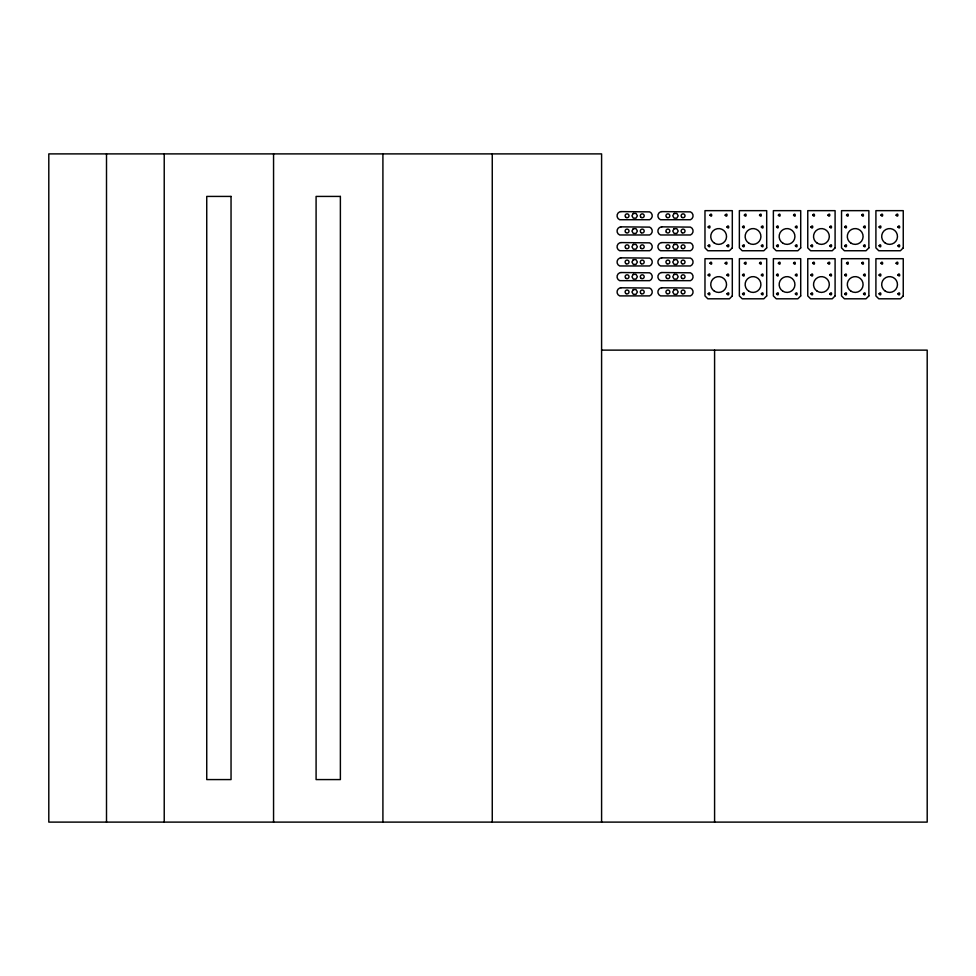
<?xml version="1.0" encoding="UTF-8"?>
<svg xmlns="http://www.w3.org/2000/svg" width="976" height="976" viewBox="0 0 976 976"><rect width="100%" height="100%" fill="white"/><g stroke="black" fill="none" stroke-linecap="round" stroke-linejoin="round"><path stroke-width="1.46" d="M601.594 350.128L927.2 350.128L927.2 822.109L48.8 822.109L48.8 153.891L601.594 153.891L601.594 822.109M714.591 350.128L714.591 822.109M492.258 153.891L492.258 822.109M382.909 153.891L382.909 822.109M273.561 153.891L273.561 822.109M164.224 153.891L164.224 822.109M106.506 153.891L106.506 822.109M709.955 263.227C712.675 266.802 711.858 259.47 709.955 263.154M709.955 215.171C712.553 218.795 712.016 211.45 709.955 215.11M726.961 275.073C729.828 278.587 728.743 271.291 726.961 275.073M726.961 227.018C729.682 230.604 728.95 223.211 726.961 227.018M744.334 263.227C746.433 266.985 747.018 259.628 744.346 263.154M744.334 215.171C746.689 218.868 746.786 211.402 744.346 215.11M761.341 275.073C763.903 278.733 763.464 271.255 761.341 275.073M761.341 227.018C763.94 230.653 763.5 223.187 761.341 227.018M778.36 263.227C780.788 266.863 780.763 259.482 778.36 263.154M778.36 215.171C780.8 218.831 780.617 211.463 778.36 215.11M795.367 275.073C797.843 278.758 797.551 271.328 795.367 275.073M795.367 227.018C797.892 230.678 797.563 223.26 795.367 227.018M812.74 263.227C815.46 266.802 814.643 259.47 812.74 263.154M812.74 215.171C815.338 218.795 814.801 211.45 812.74 215.11M829.746 275.073C832.613 278.587 831.528 271.291 829.746 275.073M829.746 227.018C832.467 230.604 831.735 223.211 829.746 227.018M846.509 263.227C848.681 266.973 849.157 259.555 846.521 263.154M846.509 215.171C848.803 218.88 849.022 211.487 846.521 215.11M863.528 275.073C866.078 278.733 865.639 271.255 863.528 275.073M863.528 227.018C866.127 230.653 865.675 223.187 863.528 227.018M880.901 263.227C883.524 266.802 882.987 259.494 880.901 263.154M880.901 215.171C883.353 218.831 883.158 211.487 880.901 215.11M897.908 275.073C900.909 278.477 899.64 271.194 897.908 275.073M897.908 227.018C900.726 230.543 899.823 223.089 897.908 227.018M708.137 226.993C710.369 230.763 710.809 223.26 708.137 226.993M708.137 275.037C710.528 278.758 710.565 271.267 708.137 275.037M725.144 215.147C727.352 218.88 727.937 211.389 725.144 215.147M725.144 263.191C727.486 266.887 727.706 259.518 725.144 263.191M742.516 226.993C745.164 230.543 744.639 223.394 742.529 226.847M742.516 275.037C744.895 278.807 744.847 271.267 742.516 275.037M759.523 215.147C761.951 218.868 761.768 211.426 759.523 215.147M759.523 263.191C762.122 266.851 761.609 259.47 759.523 263.191M776.53 226.993C779.275 230.519 778.519 223.345 776.554 226.847M776.53 275.037C779.177 278.709 778.482 271.218 776.53 275.037M793.549 215.147C796.062 218.856 795.586 211.45 793.549 215.147M793.549 263.191C795.989 266.899 795.806 259.567 793.549 263.191M810.922 226.993C813.154 230.763 813.594 223.26 810.922 226.993M810.922 275.037C813.313 278.758 813.35 271.267 810.922 275.037M827.929 215.147C830.137 218.88 830.722 211.389 827.929 215.147M827.929 263.191C830.271 266.887 830.491 259.518 827.929 263.191M844.691 226.993C847.339 230.543 846.814 223.394 844.716 226.847M844.691 275.037C847.07 278.807 847.022 271.267 844.691 275.037M861.698 215.147C864.077 218.88 863.955 211.499 861.698 215.147M861.698 263.191C864.26 266.875 863.797 259.506 861.698 263.191M879.071 226.993C881.194 230.775 881.84 223.394 879.083 226.92M879.071 275.037C881.438 278.794 881.487 271.304 879.071 275.037M896.09 215.147C898.591 218.795 898.469 211.341 896.09 215.147M896.09 263.191C898.542 266.875 898.493 259.445 896.09 263.191M708.137 245.781C710.711 249.527 710.125 242.024 708.137 245.781M708.137 293.837C710.674 297.57 710.235 290.116 708.137 293.837M726.974 245.781C729.133 249.588 729.755 242.097 726.974 245.781M726.974 293.837C729.121 297.643 729.755 290.14 726.974 293.837M742.516 245.781C744.639 249.624 745.298 242.121 742.516 245.781M742.516 293.837C744.627 297.68 745.31 290.153 742.516 293.837M761.353 245.781C763.927 249.514 763.354 242.097 761.353 245.781M761.353 293.837C763.83 297.558 763.586 290.177 761.353 293.837M776.542 245.781C778.836 249.563 779.129 242.048 776.542 245.781M776.542 293.837C778.811 297.631 779.19 290.067 776.542 293.837M795.367 245.781C797.953 249.527 797.355 242.024 795.367 245.781M795.367 293.837C797.904 297.57 797.465 290.116 795.367 293.837M810.922 245.781C813.447 249.551 812.935 242.097 810.922 245.781M810.922 293.837C813.459 297.57 813.008 290.116 810.922 293.837M829.746 245.781C831.918 249.588 832.528 242.097 829.746 245.781M829.746 293.837C831.906 297.643 832.54 290.14 829.746 293.837M844.691 245.781C846.863 249.588 847.473 242.097 844.691 245.781M844.691 293.837C846.851 297.643 847.485 290.14 844.691 293.837M863.528 245.781C866.102 249.514 865.541 242.097 863.528 245.781M863.528 293.837C866.005 297.558 865.761 290.177 863.528 293.837M879.083 245.781C881.657 249.514 881.084 242.097 879.083 245.781M879.083 293.837C881.56 297.558 881.316 290.177 879.083 293.837M897.908 245.781C900.092 249.6 900.47 242.243 897.908 245.781M897.908 293.837C900.067 297.656 900.506 290.287 897.908 293.837M633.29 213.427L631.923 215.794L633.29 218.16L636.023 218.16L637.389 215.794L636.023 213.427L633.29 213.427M633.29 228.677L631.923 231.044L633.29 233.41L636.023 233.41L637.389 231.044L636.023 228.677L633.29 228.677M633.29 244.415L631.923 246.782L633.29 249.148L636.023 249.148L637.389 246.782L636.023 244.415L633.29 244.415M633.29 259.653L631.923 262.032L633.29 264.398L636.023 264.398L637.389 262.032L636.023 259.653L633.29 259.653M633.29 274.354L631.923 276.733L633.29 279.099L636.023 279.099L637.389 276.733L636.023 274.354L633.29 274.354M674.111 213.427L672.745 215.794L674.111 218.16L676.844 218.16L678.21 215.794L676.844 213.427L674.111 213.427M633.29 289.604L631.923 291.97L633.29 294.337L636.023 294.337L637.389 291.97L636.023 289.604L633.29 289.604M674.111 228.677L672.745 231.044L674.111 233.41L676.844 233.41L678.21 231.044L676.844 228.677L674.111 228.677M674.111 244.415L672.745 246.782L674.111 249.148L676.844 249.148L678.21 246.782L676.844 244.415L674.111 244.415M674.111 259.653L672.745 262.032L674.111 264.398L676.844 264.398L678.21 262.032L676.844 259.653L674.111 259.653M674.111 274.354L672.745 276.733L674.111 279.099L676.844 279.099L678.21 276.733L676.844 274.354L674.111 274.354M674.111 289.604L672.745 291.97L674.111 294.337L676.844 294.337L678.21 291.97L676.844 289.604L674.111 289.604M732.305 247.892L729.45 250.747L707.832 250.747L704.977 247.892L704.977 210.657L732.305 210.657L732.305 247.892M766.697 247.892L763.83 250.747L742.211 250.747L739.357 247.892L739.357 210.657L766.697 210.657L766.697 247.892M732.305 295.935L729.45 298.802L707.832 298.802L704.977 295.935L704.977 258.701L732.305 258.701L732.305 295.935M800.71 247.892L797.843 250.747L776.237 250.747L773.37 247.892L773.37 210.657L800.71 210.657L800.71 247.892M766.697 295.935L763.83 298.802L742.211 298.802L739.357 295.935L739.357 258.701L766.697 258.701L766.697 295.935M835.09 247.892L832.235 250.747L810.617 250.747L807.762 247.892L807.762 210.657L835.09 210.657L835.09 247.892M800.71 295.935L797.843 298.802L776.237 298.802L773.37 295.935L773.37 258.701L800.71 258.701L800.71 295.935M868.872 247.892L866.005 250.747L844.399 250.747L841.532 247.892L841.532 210.657L868.872 210.657L868.872 247.892M835.09 295.935L832.235 298.802L810.617 298.802L807.762 295.935L807.762 258.701L835.09 258.701L835.09 295.935M903.251 247.892L900.384 250.747L878.778 250.747L875.911 247.892L875.911 210.657L903.251 210.657L903.251 247.892M868.872 295.935L866.005 298.802L844.399 298.802L841.532 295.935L841.532 258.701L868.872 258.701L868.872 295.935M903.251 295.935L900.384 298.802L878.778 298.802L875.911 295.935L875.911 258.701L903.251 258.701L903.251 295.935M620.98 211.609L619.662 211.865A4.258 4.258 0 0 0 619.662 219.722L649.65 219.722A4.258 4.258 0 0 0 649.65 211.865L620.98 211.609M661.813 211.609L660.484 211.865A4.258 4.258 0 0 0 660.484 219.722L690.471 219.722A4.258 4.258 0 0 0 690.471 211.865L661.813 211.609M620.98 226.859L619.662 227.115A4.258 4.258 0 0 0 619.662 234.972L649.65 234.972A4.258 4.258 0 0 0 649.65 227.115L620.98 226.859M661.813 226.859L660.484 227.115A4.258 4.258 0 0 0 660.484 234.972L690.471 234.972A4.258 4.258 0 0 0 690.471 227.115L661.813 226.859M620.98 242.585L619.662 242.853A4.258 4.258 0 0 0 619.662 250.71L649.65 250.71A4.258 4.258 0 0 0 649.65 242.853L620.98 242.585M661.813 242.585L660.484 242.853A4.258 4.258 0 0 0 660.484 250.71L690.471 250.71A4.258 4.258 0 0 0 690.471 242.853L661.813 242.585M620.98 257.835L619.662 258.103A4.258 4.258 0 0 0 619.662 265.96L649.65 265.96A4.258 4.258 0 0 0 649.65 258.103L620.98 257.835M661.813 257.835L660.484 258.103A4.258 4.258 0 0 0 660.484 265.96L690.471 265.96A4.258 4.258 0 0 0 690.471 258.103L661.813 257.835M620.98 272.536L619.662 272.804A4.258 4.258 0 0 0 619.662 280.661L649.65 280.661A4.258 4.258 0 0 0 649.65 272.804L620.98 272.536M661.813 272.536L660.484 272.804A4.258 4.258 0 0 0 660.484 280.661L690.471 280.661A4.258 4.258 0 0 0 690.471 272.804L661.813 272.536M620.98 287.786L619.662 288.042A4.258 4.258 0 0 0 619.662 295.899L649.65 295.899A4.258 4.258 0 0 0 649.65 288.042L620.98 287.786M661.813 287.786L660.484 288.042A4.258 4.258 0 0 0 660.484 295.899L690.471 295.899A4.258 4.258 0 0 0 690.471 288.042L661.813 287.786M231.044 196.42L206.741 196.42L206.741 779.58L231.044 779.58L231.044 196.42M340.38 196.42L316.09 196.42L316.09 779.58L340.38 779.58L340.38 196.42M666.913 217.477A1.94 1.94 0 0 0 669.829 215.794A1.94 1.94 0 0 0 666.913 214.11A1.94 1.94 0 0 0 666.913 217.477M682.102 217.477A1.94 1.94 0 0 0 685.018 215.794A1.94 1.94 0 0 0 682.102 214.11A1.94 1.94 0 0 0 682.102 217.477M714.371 243.122A7.893 7.893 0 0 0 726.534 236.851A7.893 7.893 0 0 0 715.018 229.458A7.893 7.893 0 0 0 714.371 243.122M748.763 243.122A7.893 7.893 0 0 0 760.914 236.851A7.893 7.893 0 0 0 749.397 229.458A7.893 7.893 0 0 0 748.763 243.122M748.763 291.165A7.893 7.893 0 0 0 760.914 284.894A7.893 7.893 0 0 0 749.397 277.501A7.893 7.893 0 0 0 748.763 291.165M714.371 291.165A7.893 7.893 0 0 0 726.534 284.894A7.893 7.893 0 0 0 715.018 277.501A7.893 7.893 0 0 0 714.371 291.165M782.776 291.165A7.893 7.893 0 0 0 794.928 284.894A7.893 7.893 0 0 0 783.423 277.501A7.893 7.893 0 0 0 782.776 291.165M782.776 243.122A7.893 7.893 0 0 0 794.928 236.851A7.893 7.893 0 0 0 783.423 229.458A7.893 7.893 0 0 0 782.776 243.122M817.156 291.165A7.893 7.893 0 0 0 829.307 284.894A7.893 7.893 0 0 0 817.803 277.501A7.893 7.893 0 0 0 817.156 291.165M817.156 243.122A7.893 7.893 0 0 0 829.307 236.851A7.893 7.893 0 0 0 817.803 229.458A7.893 7.893 0 0 0 817.156 243.122M885.317 243.122A7.893 7.893 0 0 0 897.469 236.851A7.893 7.893 0 0 0 885.964 229.458A7.893 7.893 0 0 0 885.317 243.122M885.317 291.165A7.893 7.893 0 0 0 897.469 284.894A7.893 7.893 0 0 0 885.964 277.501A7.893 7.893 0 0 0 885.317 291.165M850.938 243.122A7.893 7.893 0 0 0 863.089 236.851A7.893 7.893 0 0 0 851.572 229.458A7.893 7.893 0 0 0 850.938 243.122M850.938 291.165A7.893 7.893 0 0 0 863.089 284.894A7.893 7.893 0 0 0 851.572 277.501A7.893 7.893 0 0 0 850.938 291.165M666.34 232.227A1.94 1.94 0 0 0 669.682 231.788A1.94 1.94 0 0 0 667.633 229.116A1.94 1.94 0 0 0 666.34 232.227M682.102 232.727A1.94 1.94 0 0 0 685.018 231.044A1.94 1.94 0 0 0 682.102 229.36A1.94 1.94 0 0 0 682.102 232.727M682.102 263.715A1.94 1.94 0 0 0 685.018 262.032A1.94 1.94 0 0 0 682.102 260.348A1.94 1.94 0 0 0 682.102 263.715M666.913 263.715A1.94 1.94 0 0 0 669.829 262.032A1.94 1.94 0 0 0 666.913 260.348A1.94 1.94 0 0 0 666.913 263.715M682.102 248.465A1.94 1.94 0 0 0 685.018 246.782A1.94 1.94 0 0 0 682.102 245.098A1.94 1.94 0 0 0 682.102 248.465M666.913 248.465A1.94 1.94 0 0 0 669.829 246.782A1.94 1.94 0 0 0 666.913 245.098A1.94 1.94 0 0 0 666.913 248.465M682.102 293.654A1.94 1.94 0 0 0 685.018 291.97A1.94 1.94 0 0 0 682.102 290.287A1.94 1.94 0 0 0 682.102 293.654M666.913 293.654A1.94 1.94 0 0 0 669.829 291.97A1.94 1.94 0 0 0 666.913 290.287A1.94 1.94 0 0 0 666.913 293.654M682.102 278.416A1.94 1.94 0 0 0 685.018 276.733A1.94 1.94 0 0 0 682.102 275.049A1.94 1.94 0 0 0 682.102 278.416M666.913 278.416A1.94 1.94 0 0 0 669.829 276.733A1.94 1.94 0 0 0 666.913 275.049A1.94 1.94 0 0 0 666.913 278.416M626.092 248.465A1.94 1.94 0 0 0 629.008 246.782A1.94 1.94 0 0 0 626.092 245.098A1.94 1.94 0 0 0 626.092 248.465M641.281 248.465A1.94 1.94 0 0 0 644.197 246.782A1.94 1.94 0 0 0 641.281 245.098A1.94 1.94 0 0 0 641.281 248.465M626.092 278.416A1.94 1.94 0 0 0 629.008 276.733A1.94 1.94 0 0 0 626.092 275.049A1.94 1.94 0 0 0 626.092 278.416M641.281 278.416A1.94 1.94 0 0 0 644.197 276.733A1.94 1.94 0 0 0 641.281 275.049A1.94 1.94 0 0 0 641.281 278.416M625.518 232.227A1.94 1.94 0 0 0 628.861 231.788A1.94 1.94 0 0 0 626.812 229.116A1.94 1.94 0 0 0 625.518 232.227M641.281 293.654A1.94 1.94 0 0 0 644.197 291.97A1.94 1.94 0 0 0 641.281 290.287A1.94 1.94 0 0 0 641.281 293.654M626.092 293.654A1.94 1.94 0 0 0 629.008 291.97A1.94 1.94 0 0 0 626.092 290.287A1.94 1.94 0 0 0 626.092 293.654M641.281 232.727A1.94 1.94 0 0 0 644.197 231.044A1.94 1.94 0 0 0 641.281 229.36A1.94 1.94 0 0 0 641.281 232.727M626.092 217.477A1.94 1.94 0 0 0 629.008 215.794A1.94 1.94 0 0 0 626.092 214.11A1.94 1.94 0 0 0 626.092 217.477M641.281 217.477A1.94 1.94 0 0 0 644.197 215.794A1.94 1.94 0 0 0 641.281 214.11A1.94 1.94 0 0 0 641.281 217.477M641.281 263.715A1.94 1.94 0 0 0 644.197 262.032A1.94 1.94 0 0 0 641.281 260.348A1.94 1.94 0 0 0 641.281 263.715M626.092 263.715A1.94 1.94 0 0 0 629.008 262.032A1.94 1.94 0 0 0 626.092 260.348A1.94 1.94 0 0 0 626.092 263.715"/></g></svg>
